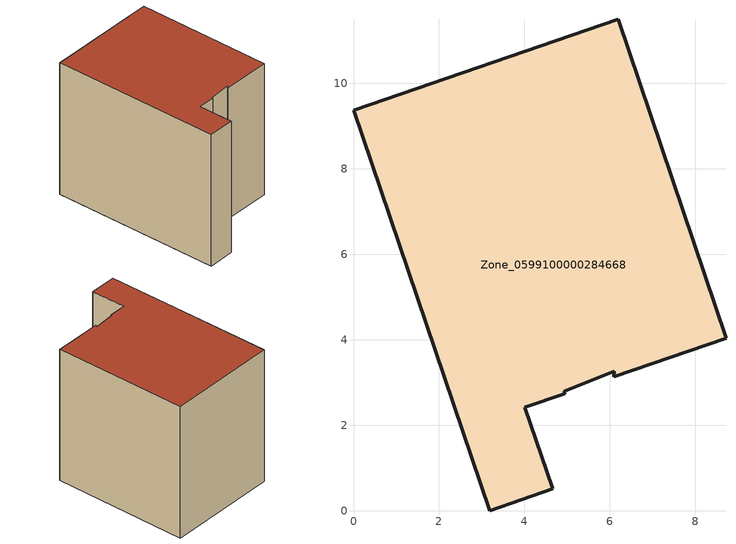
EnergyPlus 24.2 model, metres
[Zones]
Zone_0599100000284668
 floor ground (C_G): 8.72,4.03 6.09,3.13 6.1,3.26 4.94,2.79 4.94,2.74 4.01,2.42 4.66,0.51 3.19,0 0,9.37 6.2,11.5 z0
 wall outside (C_F): 3.19,0 4.66,0.51 4.01,2.42 4.94,2.74 4.94,2.79 6.1,3.26 6.09,3.13 8.72,4.03 6.2,11.5 0,9.37 3.19,0 z0:7.96
 roof outside (C_R): 6.09,3.13 8.72,4.03 6.2,11.5 0,9.37 3.19,0 4.66,0.51 4.01,2.42 4.94,2.74 4.94,2.79 6.1,3.26 z7.96
[BUILDING]
Pand.0599100000284668: North Axis=0; Terrain=City; Loads Convergence Tolerance Value=0.04; Temperature Convergence Tolerance Value=0.4; Solar Distribution=FullExterior; Maximum Number of Warmup Days=25; Minimum Number of Warmup Days=1
[Site:Location]
Rotterdam.The.Hague.AP_ZH_NLD Design_Conditions: Latitude=51.96; Longitude=4.45; Time Zone=1; Elevation=-4.5
[SITE:GROUNDTEMPERATURE:BUILDINGSURFACE]
18, 18, 18, 18, 18, 18, 18, 18, 18, 18, 18, 18
[MATERIAL] Thermal Absorptance=0.9; Solar Absorptance=0.7; Visible Absorptance=0.7
Name | Roughness | Thickness | Conductivity | Density | Specific Heat
G.TI.1946-1964 | MediumSmooth | 0.15 | 1 | 540 | 1210
F.TI.1946-1964 | Rough | 0.3 | 0.857143 | 1920 | 840
R.TI.1946-1964 | MediumRough | 0.2 | 0.277778 | 1500 | 1000
[CONSTRUCTION]
C_G: G.TI.1946-1964
C_F: F.TI.1946-1964
C_R: R.TI.1946-1964
[ZONE]
Zone_0599100000284668: Type=1; Multiplier=1; Ceiling Height=Autocalculate; Volume=Autocalculate; Floor Area=autocalculate; Part of Total Floor Area=Yes
[ZONEINFILTRATION:DESIGNFLOWRATE]
Infil_Zone_0599100000284668: Zone or ZoneList or Space or SpaceList=Zone_0599100000284668; Schedule=AlwaysOn; Design Flow Rate Calculation Method=Flow/Area; Flow Rate per Floor Area=0.003; Constant Term Coefficient=1; Temperature Term Coefficient=0; Velocity Term Coefficient=0; Velocity Squared Term Coefficient=0
[HVACTEMPLATE:ZONE:IDEALLOADSAIRSYSTEM]
Zone_0599100000284668: Maximum Heating Supply Air Temperature=50; Minimum Cooling Supply Air Temperature=13; Maximum Heating Supply Air Humidity Ratio=0.0156; Minimum Cooling Supply Air Humidity Ratio=0.0077; Heating Limit=NoLimit; Cooling Limit=NoLimit; Dehumidification Control Type=ConstantSensibleHeatRatio; Cooling Sensible Heat Ratio=0.7; Dehumidification Setpoint=60; Humidification Control Type=None; Humidification Setpoint=30; Outdoor Air Method=None; Outdoor Air Flow Rate per Person=0.00944; Outdoor Air Flow Rate per Zone Floor Area=0; Outdoor Air Flow Rate per Zone=0; Demand Controlled Ventilation Type=None; Outdoor Air Economizer Type=NoEconomizer; Heat Recovery Type=None; Sensible Heat Recovery Effectiveness=0.7; Latent Heat Recovery Effectiveness=0.65
[ZONECONTROL:THERMOSTAT]
ThermostatControl_Zone_0599100000284668: Zone or ZoneList=Zone_0599100000284668; Control Type Schedule=DualSetpointControlType; Control 1=Thermostat_Zone_0599100000284668; Temperature Difference Between Cutout And Setpoint=0
[THERMOSTATSETPOINT:DUALSETPOINT]
Thermostat_Zone_0599100000284668: Heating Setpoint Temperature Schedule=HeatingSetpoint_Zone_0599100000284668; Cooling Setpoint Temperature Schedule=CoolingSetpoint_Zone_0599100000284668
[SCHEDULE:COMPACT]
HeatingSetpoint_Zone_0599100000284668: Through: 12/31, For: AllDays, Until: 24:00, 21
CoolingSetpoint_Zone_0599100000284668: Through: 12/31, For: AllDays, Until: 24:00, 24
DualSetpointControlType: Through: 12/31, For: AllDays, Until: 24:00, 4
AlwaysOn: Through: 12/31, For: AllDays, Until: 24:00, 1
